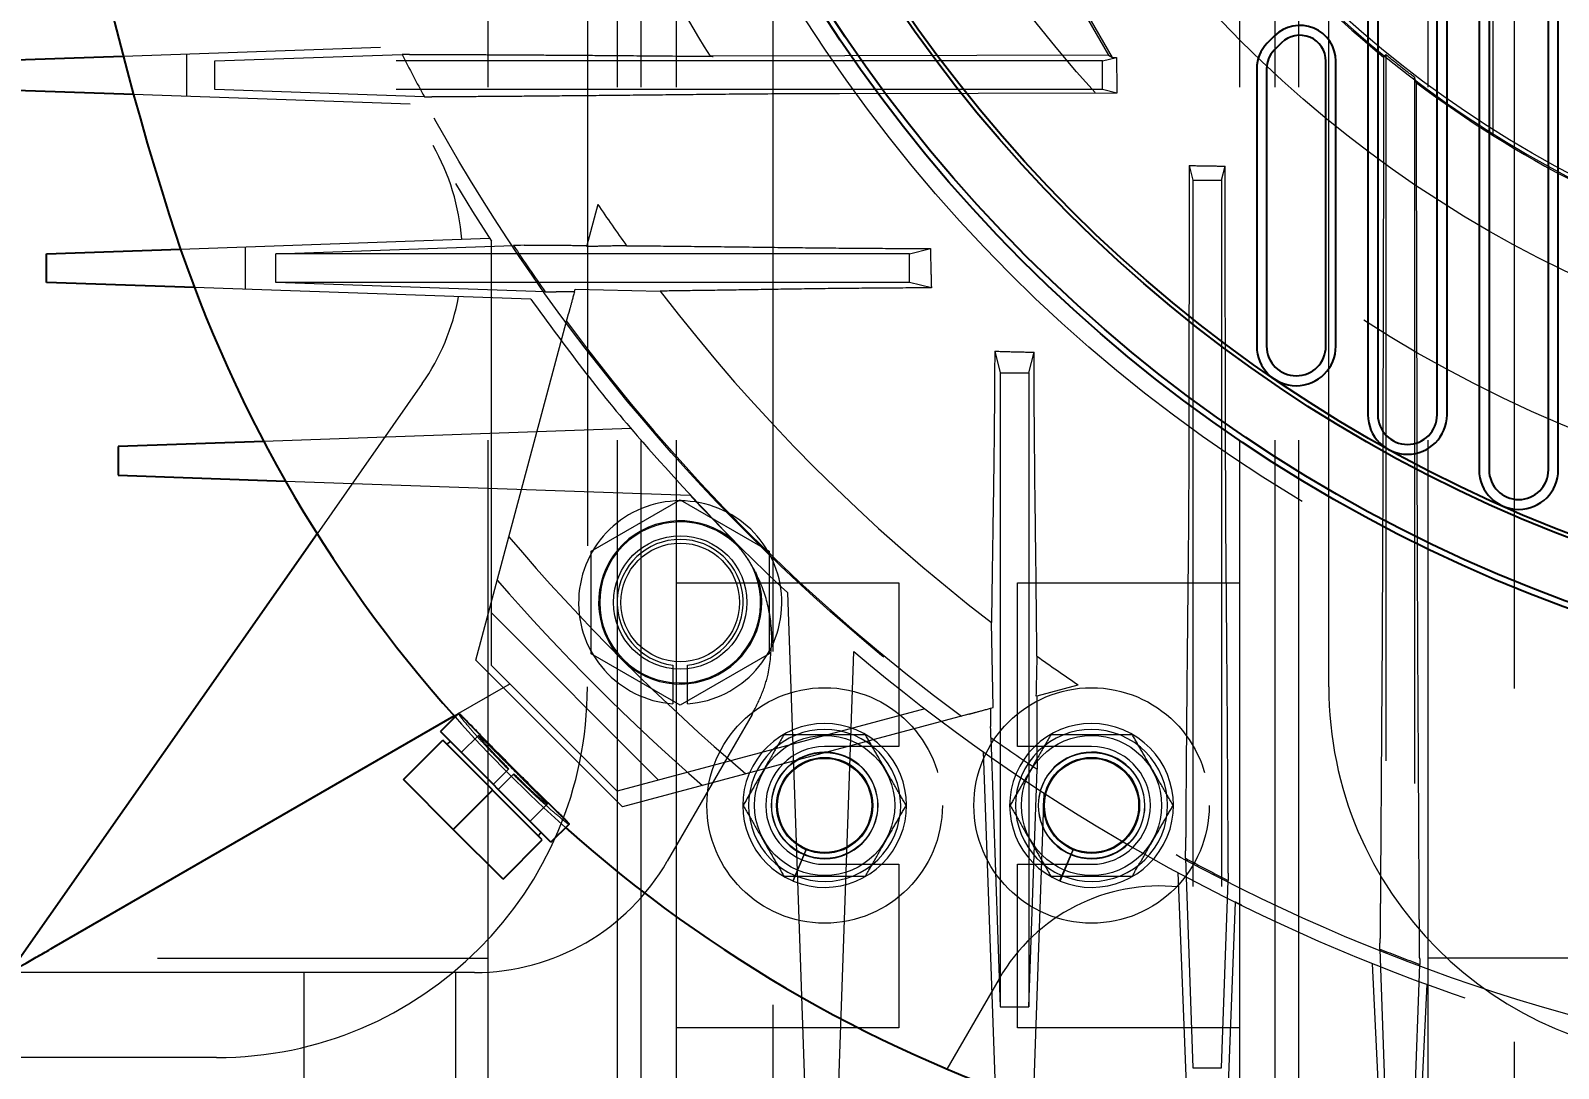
# Model space of a CAD drawing. Header units: millimetres. Extents: x 1293 to 41893, y 1011 to 26911.
# Drawn here: x 13190.9 to 13328.3, y 6488.5 to 6581.8 of the extents above; entities that cross this region are included whole.
import ezdxf

# ---------------------------------------------------------------- set-up
doc = ezdxf.new("R2010")
doc.units = ezdxf.units.MM
doc.header["$LTSCALE"] = 50
doc.linetypes.add('HIDDEN', pattern=[1.905, 1.27, -0.635])
doc.layers.add('CAPA_1', color=7, linetype='Continuous')
doc.styles.add('SLDTEXTSTYLE0', font='TXT', dxfattribs={"width": 0.75})
doc.dimstyles.new('SLDDIMSTYLE0', dxfattribs={"dimtxt": 100, "dimasz": 100, "dimexe": 0, "dimexo": 0.0625, "dimgap": 25, "dimtad": 2, "dimdec": 0, "dimlfac": 1.5, "dimrnd": 1e-09, "dimzin": 12, "dimdsep": 46, "dimtxsty": 'SLDTEXTSTYLE0', "dimsah": 1, "dimcen": 0.09, "dimadec": 0, "dimazin": 3, "dimtfac": 1, "dimtdec": 0, "dimtofl": 0, "dimtmove": 0, "dimatfit": 3, "dimfxl": 1, "dimfrac": 2, "dimtolj": 1, "dimtzin": 12, "dimarcsym": 0})

# ---------------------------------------------------------------- blocks, each defined once
blk = doc.blocks.new('_D_5')
at = {"layer": 'CAPA_1', "transparency": 16777216}
for p, q in [((11574.4, 7831.18), (17588.06, 7831.18)), ((17538.06, 7831.18), (17538.06, 4708.49)), ((16485.16, 4708.49), (17588.06, 4708.49))]:
    blk.add_line(p, q, dxfattribs=at)
for points in [[(17538.06, 7831.18), (17522.68, 7731.18), (17553.45, 7731.18)], [(17538.06, 4708.49), (17553.45, 4808.49), (17522.68, 4808.49)]]:
    blk.add_solid(points, dxfattribs=at)
at = {"layer": 'CAPA_1', "transparency": 16777216, "insert": (17409.15, 6122.06), "char_height": 100, "attachment_point": 1, "rotation": 90, "style": 'SLDTEXTSTYLE0'}
blk.add_mtext('4684', dxfattribs=at)
blk = doc.blocks.new('_D_15')
at = {"layer": 'CAPA_1', "transparency": 16777216}
for p, q in [((6530.12, 8742.38), (6530.12, 9415.65)), ((16745.16, 6492), (16745.16, 9415.65)), ((6530.12, 9365.65), (16745.16, 9365.65))]:
    blk.add_line(p, q, dxfattribs=at)
for points in [[(6530.12, 9365.65), (6630.12, 9350.26), (6630.12, 9381.03)], [(16745.16, 9365.65), (16645.16, 9381.03), (16645.16, 9350.26)]]:
    blk.add_solid(points, dxfattribs=at)
at = {"layer": 'CAPA_1', "transparency": 16777216, "insert": (11452.92, 9494.55), "char_height": 100, "attachment_point": 1, "style": 'SLDTEXTSTYLE0'}
blk.add_mtext('15323', dxfattribs=at)

msp = doc.modelspace()

# ---------------------------------------------------------------- linework, layer by layer
at = {"color": 1, "linetype": 'HIDDEN', "lineweight": 18}
for p, q in [((13232.0721537, 6481.4522048), (13232.0721537, 6830.7855382)), ((13243.7138204, 6481.4522048), (13243.7138204, 6830.7855382)), ((13245.8304871, 6481.4522048), (13245.8304871, 6830.7855382)), ((13249.0054871, 6481.4522048), (13249.0054871, 6830.7855382)), ((13299.6721537, 6481.4522048), (13299.6721537, 6830.7855382)), ((13302.8471537, 6481.4522048), (13302.8471537, 6830.7855382)), ((13304.9638204, 6481.4522048), (13304.9638204, 6830.7855382)), ((13316.6054871, 6481.4522048), (13316.6054871, 6830.7855382)), ((13241.0054871, 6789.4522048), (13241.0054871, 6522.7855382)), ((13307.6721537, 6522.7855382), (13307.6721537, 6789.4522048)), ((13269.9112171, 6610.671729), (13287.86471, 6579.5753672)), ((13322.4372125, 6572.4959458), (13322.4372125, 6592.1239633)), ((13288.2272102, 6579.3671552), (13281.6749945, 6590.7391384)), ((13257.6721537, 6589.4522048), (13257.6721537, 6462.7855382)), ((13324.3388204, 6586.1188715), (13324.3388204, 6422.7855382)), ((13199.2719262, 6579.4759108), (13222.4186201, 6580.2842111)), ((13204.971896, 6579.6749581), (13204.971896, 6575.8521891)), ((13207.5071282, 6579.0511586), (13224.3500173, 6579.6393253)), ((13207.5071282, 6576.4759886), (13207.5071282, 6579.0511586)), ((13287.3153991, 6579.0511586), (13207.5071282, 6579.0511586)), ((13252.3072078, 6579.4669978), (13252.0413753, 6579.4669978)), ((13287.86471, 6579.5753672), (13252.3072078, 6579.4669978)), ((13287.3153991, 6579.0511586), (13288.5726419, 6579.3666211)), ((13287.3153991, 6576.4759886), (13287.3153991, 6579.0511586)), ((13287.86471, 6579.5753672), (13288.2272102, 6579.3671552)), ((13312.7892378, 6579.6154906), (13312.7892378, 6484.2257332)), ((13226.3459749, 6575.8181216), (13207.5071282, 6576.4759886)), ((13287.3153991, 6576.4759886), (13207.5071282, 6576.4759886)), ((13288.625222, 6576.1473329), (13287.3153991, 6576.4759886)), ((13315.3644079, 6577.5790623), (13315.3644079, 6484.2257332)), ((13225.0721981, 6575.1502711), (13200.2030357, 6576.0187214)), ((13288.625222, 6576.1473329), (13263.6766261, 6576.1042179)), ((13295.1272488, 6569.6453062), (13295.0841338, 6544.6967102)), ((13295.1272488, 6569.6453062), (13295.4559045, 6568.3354832)), ((13298.0310745, 6568.3354832), (13298.346537, 6569.592726)), ((13298.3958294, 6542.3947247), (13298.346537, 6569.592726)), ((13295.4559045, 6568.3354832), (13295.4559045, 6488.5272124)), ((13295.4559045, 6568.3354832), (13298.0310745, 6568.3354832)), ((13298.0310745, 6568.3354832), (13298.0310745, 6488.5272124)), ((13241.9428101, 6566.1538536), (13240.9546999, 6562.4661759)), ((13204.419767, 6562.1387113), (13232.2121766, 6563.1092437)), ((13232.3793242, 6524.7131168), (13232.3793242, 6562.8526246)), ((13210.2304472, 6562.3416248), (13210.2304472, 6558.5188558)), ((13212.9797032, 6561.7178253), (13234.3570569, 6562.4643389)), ((13212.9797032, 6559.1426552), (13212.9797032, 6561.7178253)), ((13269.9820657, 6561.7178253), (13212.9797032, 6561.7178253)), ((13235.3110961, 6562.4737152), (13234.9943339, 6562.4680007)), ((13269.9820657, 6561.7178253), (13271.8436141, 6562.1849177)), ((13269.9820657, 6559.1426552), (13269.9820657, 6561.7178253)), ((13235.9339503, 6557.6212697), (13205.6734885, 6558.6779883)), ((13237.2181665, 6558.2962294), (13212.9797032, 6559.1426552)), ((13269.9820657, 6559.1426552), (13212.9797032, 6559.1426552)), ((13239.8341948, 6558.284394), (13239.8988447, 6558.5256707)), ((13239.8988447, 6558.5256707), (13247.5495017, 6558.3592009)), ((13271.9348203, 6558.6526777), (13269.9820657, 6559.1426552)), ((13237.8743374, 6558.2919079), (13238.2061394, 6558.2856683)), ((13230.9651106, 6525.1845213), (13239.3058135, 6556.3124483)), ((13277.6325936, 6552.9549045), (13278.1225711, 6551.0021499)), ((13280.6977412, 6551.0021499), (13281.1648336, 6552.8636982)), ((13278.1225711, 6551.0021499), (13278.1225711, 6493.9997873)), ((13278.1225711, 6551.0021499), (13280.6977412, 6551.0021499)), ((13280.6977412, 6551.0021499), (13280.6977412, 6493.9997873)), ((13226.1502647, 6550.043269), (13216.7005995, 6536.5477486)), ((13244.9325014, 6545.9951475), (13211.9128356, 6544.8420754)), ((13213.8625753, 6541.2836521), (13250.2368417, 6540.0134347)), ((13241.349887, 6534.9887732), (13249.349887, 6539.6075754)), ((13249.349887, 6539.6075754), (13257.349887, 6534.9887732)), ((13241.349887, 6525.7511689), (13241.349887, 6534.9887732)), ((13257.349887, 6534.9887732), (13257.349887, 6525.7511689)), ((13312.5026592, 6534.0773372), (13312.4765192, 6528.4883208)), ((13315.6631129, 6528.4324714), (13315.6462401, 6532.520009)), ((13249.0054871, 6532.1188715), (13269.0054871, 6532.1188715)), ((13258.9933506, 6531.2569258), (13260.7892378, 6479.8294449)), ((13269.0054871, 6532.1188715), (13269.0054871, 6517.4105382)), ((13279.6721537, 6517.4105382), (13279.6721537, 6532.1188715)), ((13279.6721537, 6532.1188715), (13299.6721537, 6532.1188715)), ((13232.3793242, 6529.427162), (13247.4108829, 6514.3956033)), ((13277.5055866, 6520.9189288), (13277.3391168, 6528.5695858)), ((13249.349887, 6521.1323668), (13241.349887, 6525.7511689)), ((13257.349887, 6525.7511689), (13249.349887, 6521.1323668)), ((13263.3644079, 6479.8294449), (13264.9750634, 6525.9525855)), ((13244.1644372, 6511.9851948), (13230.9651106, 6525.1845213)), ((13243.6930327, 6513.3994083), (13232.3793242, 6524.7131168)), ((13248.6832203, 6524.7426567), (13248.6832203, 6521.2610011)), ((13250.0165536, 6521.2610011), (13250.0165536, 6524.7426567)), ((13229.0262471, 6520.1617178), (13233.8689662, 6522.957663)), ((13281.4460918, 6521.974784), (13285.1337694, 6522.9628942)), ((13271.3595368, 6520.8126258), (13243.6930327, 6513.3994083)), ((13275.2923642, 6520.3258976), (13244.1644372, 6511.9851948)), ((13255.8115782, 6520.3088508), (13248.1836588, 6507.0969069)), ((13277.2643099, 6520.8542789), (13277.5055866, 6520.9189288)), ((13277.2718238, 6518.8944216), (13277.2655841, 6519.2262235)), ((13231.2452138, 6518.4406971), (13229.6717371, 6516.8672205)), ((13269.0054871, 6517.4105382), (13262.3388204, 6517.4105382)), ((13277.2761453, 6518.2382506), (13278.1225711, 6493.9997873)), ((13286.3388204, 6517.4105382), (13279.6721537, 6517.4105382)), ((13276.6011855, 6516.9540344), (13277.6579042, 6486.6935726)), ((13281.453631, 6516.3311803), (13281.4479166, 6516.0144181)), ((13232.5237345, 6514.0152231), (13233.9305491, 6515.4220378)), ((13232.995139, 6513.5438186), (13234.4019536, 6514.9506332)), ((13280.6977412, 6493.9997873), (13281.4442548, 6515.377141)), ((13281.1186272, 6485.4398511), (13282.0891596, 6513.2322607)), ((13235.8471364, 6510.6918212), (13237.420613, 6512.2652979)), ((13260.6732871, 6508.1901319), (13259.4637926, 6505.3371187)), ((13259.5172814, 6505.3146909), (13260.5015769, 6507.6883332)), ((13260.5015769, 6507.6883332), (13260.7042737, 6508.1771393)), ((13284.6732871, 6508.1901319), (13283.4637926, 6505.3371187)), ((13283.7199782, 6505.803497), (13284.5015769, 6507.6883332)), ((13284.5015769, 6507.6883332), (13284.7042737, 6508.1771393)), ((13262.3388204, 6506.8272048), (13269.0054871, 6506.8272048)), ((13269.0054871, 6506.8272048), (13269.0054871, 6492.1188715)), ((13279.6721537, 6492.1188715), (13279.6721537, 6506.8272048)), ((13279.6721537, 6506.8272048), (13286.3388204, 6506.8272048)), ((13294.7980374, 6507.366059), (13295.4559045, 6488.5272124)), ((13283.5172814, 6505.3146909), (13283.7199782, 6505.803497)), ((13295.1202747, 6481.1896075), (13294.130187, 6506.0922822)), ((13298.0310745, 6488.5272124), (13298.6192412, 6505.3701015)), ((13299.264127, 6503.4387042), (13298.3450134, 6480.3211697)), ((12916.6054871, 6498.3855382), (13232.0721537, 6498.3855382)), ((13312.2660477, 6499.2079384), (13312.7892378, 6484.2257332)), ((13632.0721537, 6498.3855382), (13316.6054871, 6498.3855382)), ((13230.8631508, 6497.0969069), (13189.0768228, 6497.0969069)), ((13215.5101562, 6497.0969069), (13215.5101562, 6481.4969069)), ((13229.1768228, 6481.4969069), (13229.1768228, 6497.0969069)), ((13312.6028182, 6476.9365658), (13311.6042457, 6497.9236677)), ((13315.3644079, 6484.2257332), (13315.8394355, 6497.828745)), ((13278.0260407, 6496.5444123), (13273.3381836, 6488.4248058)), ((13316.4842504, 6496.0580287), (13315.5455323, 6476.328894)), ((13278.1225711, 6493.9997873), (13280.6977412, 6493.9997873)), ((13269.0054871, 6492.1188715), (13249.0054871, 6492.1188715)), ((13299.6721537, 6492.1188715), (13279.6721537, 6492.1188715)), ((13207.6721537, 6489.4522048), (12941.0054871, 6489.4522048)), ((13295.4559045, 6488.5272124), (13298.0310745, 6488.5272124))]:
    msp.add_line(p, q, dxfattribs=at)
at = {"color": 7, "linetype": 'Continuous', "lineweight": 25}
for p, q in [((13321.1836588, 6598.3591725), (13321.1836588, 6542.29111)), ((13322.0768228, 6598.3591725), (13322.0768228, 6542.29111)), ((13327.4101562, 6542.29111), (13327.4101562, 6599.0258391)), ((13328.3033201, 6542.29111), (13328.3033201, 6599.0258391)), ((13317.4101562, 6547.2462939), (13317.4101562, 6589.0258391)), ((13318.3033201, 6547.2462939), (13318.3033201, 6589.0258391)), ((13311.1836588, 6588.3591725), (13311.1836588, 6547.2462939)), ((13312.0768228, 6588.3591725), (13312.0768228, 6547.2462939)), ((13302.7953447, 6581.3073173), (13302.128678, 6580.6406506)), ((13303.426907, 6580.6757549), (13302.7602403, 6580.0090883)), ((13187.1086165, 6579.0511586), (13199.2719262, 6579.4759108)), ((13307.4101562, 6553.411241), (13307.4101562, 6579.0258391)), ((13308.3033201, 6553.411241), (13308.3033201, 6579.0258391)), ((13301.1836588, 6578.3591725), (13301.1836588, 6553.411241)), ((13302.0768228, 6578.3591725), (13302.0768228, 6553.411241)), ((13200.2030357, 6576.0187214), (13187.1086165, 6576.4759886)), ((13192.3671677, 6561.7178253), (13204.419767, 6562.1387113)), ((13192.3671677, 6559.1426552), (13192.3671677, 6561.7178253)), ((13205.6734885, 6558.6779883), (13192.3671677, 6559.1426552)), ((13211.9128356, 6544.8420754), (13198.8093608, 6544.384492)), ((13198.8093608, 6544.384492), (13198.8093608, 6541.8093219)), ((13198.8093608, 6541.8093219), (13213.8625753, 6541.2836521)), ((13216.7005995, 6536.5477486), (13189.0768228, 6497.0969069)), ((13193.0768228, 6499.406308), (13229.0262471, 6520.1617178)), ((13229.448676, 6520.4153955), (13227.786119, 6518.7528386)), ((13237.7327544, 6508.8062032), (13227.786119, 6518.7528386)), ((13224.4627172, 6514.4394872), (13227.9982511, 6517.9750211)), ((13236.954937, 6509.0183352), (13227.9982511, 6517.9750211)), ((13228.6582174, 6517.8807402), (13228.3753747, 6517.5978975)), ((13228.9410601, 6509.9611442), (13224.4627172, 6514.4394872)), ((13228.9410601, 6509.9611442), (13232.476594, 6513.4966781)), ((13237.7327544, 6508.8062032), (13239.3953114, 6510.4687601)), ((13233.4194031, 6505.4828013), (13228.9410601, 6509.9611442)), ((13233.4194031, 6505.4828013), (13236.954937, 6509.0183352)), ((13236.5778134, 6509.3954588), (13236.8606561, 6509.6783015))]:
    msp.add_line(p, q, dxfattribs=at)
at = {"color": 1, "linetype": 'HIDDEN', "lineweight": 18, "flags": 128}
for points in [[(13224.9458711, 6579.6415405), (13224.6121355, 6579.640298), (13224.3500173, 6579.6393253)], [(13288.2272102, 6579.3671552), (13288.4206506, 6579.3668557), (13288.5726419, 6579.3666211)], [(13312.7892378, 6579.6154906), (13312.6828885, 6579.4950448), (13312.5993284, 6579.4004091)], [(13226.3459749, 6575.8181216), (13226.6855099, 6575.8166765), (13226.9524147, 6575.8155367)], [(13234.9943339, 6562.4680007), (13234.6373538, 6562.4659464), (13234.3570569, 6562.4643389)], [(13237.2181665, 6558.2962294), (13237.5854873, 6558.2938141), (13237.8743374, 6558.2919079)], [(13277.2761453, 6518.2382506), (13277.27373, 6518.6055714), (13277.2718238, 6518.8944216)], [(13281.4479166, 6516.0144181), (13281.4458623, 6515.6574379), (13281.4442548, 6515.377141)], [(13294.7980374, 6507.366059), (13294.7965924, 6507.7055941), (13294.7954525, 6507.9724988)], [(13298.6214564, 6505.9659552), (13298.6202139, 6505.6322196), (13298.6192412, 6505.3701015)], [(13312.2660477, 6499.2079384), (13312.265315, 6499.498187), (13312.2647375, 6499.7262929)], [(13315.8405543, 6498.3416194), (13315.8399269, 6498.0543853), (13315.8394355, 6497.828745)]]:
    msp.add_lwpolyline(points, dxfattribs=at)
at = {"color": 1, "linetype": 'HIDDEN', "lineweight": 18}
for centre, radius in [((13374.7434895, 6655.7635736), 168.6666667), ((13374.7434895, 6655.7635736), 135.4666667), ((13374.7434895, 6655.7635736), 118.7026667), ((13374.7434895, 6655.7635736), 106.0026667), ((13374.7434895, 6655.7635736), 98), ((13249.349887, 6530.3699711), 6), ((13249.349887, 6530.3699711), 5.3333333), ((13262.3388204, 6512.1188715), 10.5833333), ((13286.3388204, 6512.1188715), 10.5833333), ((13262.3388204, 6512.1188715), 6.3026787), ((13286.3388204, 6512.1188715), 6.3026787), ((13262.3388204, 6512.1188715), 4.7625), ((13262.3388204, 6512.1188715), 4.318), ((13262.3388204, 6512.1188715), 4.2333333), ((13286.3388204, 6512.1188715), 4.7625), ((13286.3388204, 6512.1188715), 4.318), ((13286.3388204, 6512.1188715), 4.2333333)]:
    msp.add_circle(centre, radius, dxfattribs=at)
at = {"color": 7, "linetype": 'Continuous', "lineweight": 25}
for radius in [133.8692317, 133.3333333, 127.9170962, 127.5598306]:
    msp.add_circle((13374.7434895, 6655.7635736), radius, dxfattribs=at)
at = {"color": 1, "linetype": 'HIDDEN', "lineweight": 18}
for centre, radius, start, end in [((13374.7434895, 6655.7635736), 98.3333333, 291.122021382, 248.877978618), ((13374.7434895, 6655.7635736), 170, 146.870377703, 213.129622297), ((13374.7434895, 6655.7635736), 80.3039158, 228.955398685, 256.803030834), ((13374.7434895, 6655.7635736), 144.4886719, 205.53768475, 211.873483993), ((13374.7434895, 6655.7635736), 98.4542008, 219.259668166, 230.861385904), ((13374.7434895, 6655.7635736), 168.5618511, 206.847038599, 208.312457044), ((13374.7434895, 6655.7635736), 98.4542008, 233.040076519, 242.912835076), ((13209.7672238, 6561.5147977), 20, 4.321564299, 29.738760895), ((13374.7434895, 6655.7635736), 160.2058749, 214.010238226, 215.627640083), ((13374.7434895, 6655.7635736), 168.5618511, 213.607562598, 215.326073413), ((13209.7672238, 6561.5147977), 20, 325, 349.436957621), ((13374.7434895, 6655.7635736), 160.2058749, 217.444669982, 232.555330018), ((13374.7434895, 6655.7635736), 168.5618511, 216.434523655, 233.565476345), ((13249.349887, 6530.3699711), 9.1333333, 274.185896344, 265.814103656), ((13374.7434895, 6655.7635736), 170, 222.912695672, 227.087304328), ((13249.349887, 6530.3699711), 7.3333333, 44.650775385, 21.851446791), ((13249.349887, 6530.3699711), 7.2376043, 40.556628699, 37.728680251), ((13374.7434895, 6655.7635736), 184.6666667, 220.31662153, 229.683367503), ((13249.349887, 6530.3699711), 5.6666667, 276.756327031, 263.243672969), ((13374.7434895, 6655.7635736), 188, 221.016674044, 228.983327669), ((13244.2645728, 6526.9755174), 13.3333333, 359.529186897, 13.432772633), ((13374.7434895, 6655.7635736), 170, 229.782073947, 310.217914116), ((13374.7434895, 6655.7635736), 160.2058749, 234.372359917, 235.989761774), ((13207.6721537, 6522.7855382), 33.3333333, 270, 0), ((13223.8689662, 6540.278171), 20, 300, 300.556737089), ((13341.0054871, 6522.7855382), 33.3333333, 180, 270), ((13321.6191889, 6602.639273), 124, 221.748413646, 228.251586354), ((13262.3388204, 6512.1188715), 7.366, 247.477326414, 247.026173882), ((13262.3388204, 6512.1188715), 6.8368333, 247.477326414, 247.026173882), ((13286.3388204, 6512.1188715), 7.366, 247.477326414, 247.026173882), ((13286.3388204, 6512.1188715), 6.8368333, 247.477326414, 247.026173882), ((13262.3388204, 6512.1188715), 5.2916667, 90, 270), ((13374.7434895, 6655.7635736), 168.5618511, 234.673926587, 236.392437402), ((13286.3388204, 6512.1188715), 5.2916667, 270, 90), ((13262.3388204, 6512.1188715), 4.7963667, 247.477326414, 247.026173882), ((13262.3388204, 6512.1188715), 4.2672, 247.477326414, 247.026173882), ((13286.3388204, 6512.1188715), 4.7963667, 247.477326414, 247.026173882), ((13286.3388204, 6512.1188715), 4.2672, 247.477326414, 247.026173882), ((13230.8631508, 6517.0969069), 20, 270, 330), ((13374.7434895, 6655.7635736), 168.5618511, 241.687542956, 243.152961401), ((13292.4597974, 6488.211079), 16.6666667, 84.068840058, 150), ((13292.4597974, 6488.211079), 16.6666667, 63.844713919, 65.906377598), ((13374.7434895, 6655.7635736), 168.5618511, 248.244292984, 249.54627988)]:
    msp.add_arc(centre, radius, start, end, dxfattribs=at)
at = {"color": 7, "linetype": 'Continuous', "lineweight": 25}
for centre, radius, start, end in [((13489.4101562, 6655.7635736), 300, 183.820426343, 197.568308631), ((13305.0768228, 6579.0258391), 3.2264973, 0, 135), ((13304.4101562, 6578.3591725), 3.2264973, 135, 180), ((13305.0768228, 6579.0258391), 2.3333333, 0, 135), ((13304.4101562, 6578.3591725), 2.3333333, 135, 180), ((13321.6191889, 6602.639273), 124, 197.568308631, 221.748413646), ((13304.7434895, 6553.411241), 3.5598306, 180, 359.9999824), ((13304.7434895, 6553.411241), 2.6666667, 180, 0), ((13314.7434895, 6547.2462939), 3.5598306, 180, 359.9999824), ((13314.7434895, 6547.2462939), 2.6666667, 180, 0), ((13324.7434895, 6542.29111), 3.5598306, 180, 359.9999824), ((13324.7434895, 6542.29111), 2.6666667, 180, 0), ((13321.6191889, 6602.639273), 124, 228.251586354, 252.431691369)]:
    msp.add_arc(centre, radius, start, end, dxfattribs=at)
at = {"color": 1, "linetype": 'HIDDEN', "lineweight": 18}
for points, knots in [([(13225.0119658, 6579.6421698), (13224.9979858, 6579.6419948), (13224.9730214, 6579.6416822), (13224.954167, 6579.6415838), (13224.9458711, 6579.6415405)], [0, 0, 0, 0, 0.5599973733, 1, 1, 1, 1]), ([(13225.0119658, 6579.6421698), (13225.2197025, 6579.6420543), (13225.6351973, 6579.6418231), (13227.012797, 6579.6373358), (13228.7410408, 6579.6303505), (13230.7012183, 6579.6212562), (13233.0333697, 6579.6091375), (13235.7369585, 6579.593468), (13238.777274, 6579.5739717), (13242.5039589, 6579.5475729), (13246.9740018, 6579.5125588), (13250.503844, 6579.4802981), (13252.2690574, 6579.4641651)], [0, 0, 0, 0, 0.1088436276, 0.2176984585, 0.3035197624, 0.3896004215, 0.4754515796, 0.5659504531, 0.6567052849, 0.7472471323, 0.8736026425, 1, 1, 1, 1]), ([(13252.0413753, 6579.4669978), (13252.0904988, 6579.4664069), (13252.1782091, 6579.4653519), (13252.2660476, 6579.46431), (13252.3046909, 6579.4638516)], [0, 0, 0, 0, 0.5600649991, 1, 1, 1, 1]), ([(13252.2690574, 6579.4641651), (13252.2757084, 6579.4641065), (13252.2875851, 6579.4640019), (13252.2994642, 6579.4638975), (13252.3046909, 6579.4638516)], [0, 0, 0, 0, 0.5600071531, 1, 1, 1, 1]), ([(13288.5726419, 6579.3666211), (13288.5823755, 6578.7656187), (13288.599757, 6577.6924001), (13288.6174411, 6576.6194368), (13288.625222, 6576.1473329)], [0, 0, 0, 0, 0.55999998701, 1, 1, 1, 1]), ([(13312.5993284, 6579.4004091), (13312.5925238, 6575.6183139), (13312.5789149, 6568.0542362), (13312.5550947, 6556.7214689), (13312.5298322, 6545.3954305), (13312.5117169, 6537.8500576), (13312.5026592, 6534.0773372)], [0, 0, 0, 0, 0.250004092, 0.5000007407, 0.7499981131, 1, 1, 1, 1]), ([(13315.3644079, 6577.5790623), (13314.8791021, 6577.9533985), (13314.0124608, 6578.6218744), (13313.1630094, 6579.3118783), (13312.7892378, 6579.6154906)], [0, 0, 0, 0, 0.559984597, 1, 1, 1, 1]), ([(13315.5472853, 6577.0931277), (13315.5131472, 6577.1836721), (13315.4521862, 6577.3453586), (13315.391229, 6577.5076528), (13315.3644079, 6577.5790623)], [0, 0, 0, 0, 0.56, 1, 1, 1, 1]), ([(13315.6462401, 6532.520009), (13315.6371224, 6536.2306748), (13315.6188872, 6543.6519525), (13315.593129, 6554.7910018), (13315.5687904, 6565.9360565), (13315.5544537, 6573.3740745), (13315.5472853, 6577.0931277)], [0, 0, 0, 0, 0.2500015165, 0.4999994119, 0.7499967321, 1, 1, 1, 1]), ([(13226.9524147, 6575.8155367), (13226.9633234, 6575.8154693), (13226.9828032, 6575.8153491), (13227.0087052, 6575.8150037), (13227.0201022, 6575.8148517)], [0, 0, 0, 0, 0.5599970975, 1, 1, 1, 1]), ([(13252.3756611, 6576.0362335), (13250.7120688, 6576.0178455), (13247.4038587, 6575.9812793), (13242.831411, 6575.9358429), (13238.6773002, 6575.8978546), (13235.0054184, 6575.8670172), (13231.897129, 6575.843604), (13229.4632909, 6575.8268571), (13227.7244679, 6575.8170541), (13227.2546105, 6575.815585), (13227.0201022, 6575.8148517)], [0, 0, 0, 0, 0.127193283, 0.2529358205, 0.3773101778, 0.5004884103, 0.6260475434, 0.7506998873, 0.8755729964, 1, 1, 1, 1]), ([(13263.6766261, 6576.1042179), (13261.7486982, 6576.098668), (13257.8971001, 6576.0875806), (13254.2147839, 6576.0533366), (13252.3756611, 6576.0362335)], [0, 0, 0, 0, 0.5005527221, 1, 1, 1, 1]), ([(13295.1272488, 6569.6453062), (13295.7281139, 6569.6354097), (13296.8010873, 6569.6177375), (13297.8743162, 6569.6003684), (13298.346537, 6569.592726)], [0, 0, 0, 0, 0.5599999589, 1, 1, 1, 1]), ([(13235.3110961, 6562.4737152), (13235.5452563, 6562.4759684), (13236.0140697, 6562.4804797), (13237.2667788, 6562.4816496), (13238.8725522, 6562.4773828), (13240.2584617, 6562.4699233), (13240.9546999, 6562.4661759)], [0, 0, 0, 0, 0.2482609253, 0.4970446869, 0.7473307412, 1, 1, 1, 1]), ([(13244.5249752, 6562.4412242), (13243.8531844, 6562.4266616), (13242.6535595, 6562.4006568), (13241.4539893, 6562.3722393), (13240.9261793, 6562.3597355)], [0, 0, 0, 0, 0.5600006607, 1, 1, 1, 1]), ([(13244.5249752, 6562.4412242), (13245.8690406, 6562.4295778), (13248.5790689, 6562.4060954), (13253.2961764, 6562.3541064), (13256.7319236, 6562.3088636), (13258.4652423, 6562.2860388)], [0, 0, 0, 0, 0.3277587796, 0.6608573932, 1, 1, 1, 1]), ([(13258.4652423, 6562.2860388), (13259.8945799, 6562.2696255), (13262.7621617, 6562.2366968), (13267.2460081, 6562.2033927), (13270.3083359, 6562.1910871), (13271.8436141, 6562.1849177)], [0, 0, 0, 0, 0.3313579456, 0.6647806569, 1, 1, 1, 1]), ([(13271.8436141, 6562.1849177), (13271.8590904, 6561.5234815), (13271.8867265, 6560.3423519), (13271.9201251, 6559.1689645), (13271.9348203, 6558.6526777)], [0, 0, 0, 0, 0.5600031008, 1, 1, 1, 1]), ([(13258.6627925, 6558.5248733), (13257.2966955, 6558.5027455), (13254.5854546, 6558.4588295), (13250.8429979, 6558.4030759), (13248.6421023, 6558.3737562), (13247.5495017, 6558.3592009)], [0, 0, 0, 0, 0.338365905, 0.6715419618, 1, 1, 1, 1]), ([(13271.9348203, 6558.6526777), (13270.4044476, 6558.6438713), (13267.3479045, 6558.6262826), (13262.893742, 6558.5842432), (13260.0714334, 6558.5446397), (13258.6627925, 6558.5248733)], [0, 0, 0, 0, 0.3343405913, 0.6677630743, 1, 1, 1, 1]), ([(13235.9339503, 6557.6212697), (13237.459649, 6555.5255611), (13240.5116869, 6551.3332642), (13246.3638618, 6544.1463657), (13250.9514726, 6539.3015305), (13253.7539486, 6536.3419215)], [0, 0, 0, 0, 0.2800355848, 0.5601887201, 1, 1, 1, 1]), ([(13239.8341948, 6558.284394), (13239.4861495, 6558.2833673), (13238.7918879, 6558.2813192), (13238.4010457, 6558.2842211), (13238.2061394, 6558.2856683)], [0, 0, 0, 0, 0.5013172046, 1, 1, 1, 1]), ([(13239.8341948, 6558.284394), (13239.7007135, 6557.7859148), (13239.4347854, 6556.7928195), (13239.3486925, 6556.4721563), (13239.3058135, 6556.3124483)], [0, 0, 0, 0, 0.5019449188, 1, 1, 1, 1]), ([(13277.6325936, 6552.9549045), (13277.6236722, 6551.4053544), (13277.6059673, 6548.3302072), (13277.5637508, 6543.8779188), (13277.5243403, 6541.0739119), (13277.5047891, 6539.6828766)], [0, 0, 0, 0, 0.3385470683, 0.6718608823, 1, 1, 1, 1]), ([(13277.6325936, 6552.9549045), (13278.2898774, 6552.9363338), (13279.4636389, 6552.9031708), (13280.6450083, 6552.8757596), (13281.1648336, 6552.8636982)], [0, 0, 0, 0, 0.5599807063, 1, 1, 1, 1]), ([(13281.2659547, 6539.4853265), (13281.2419876, 6541.630954), (13281.1935713, 6545.965383), (13281.1744762, 6550.549041), (13281.1648336, 6552.8636982)], [0, 0, 0, 0, 0.4950196669, 1, 1, 1, 1]), ([(13295.0841338, 6544.6967102), (13295.0784733, 6542.7563368), (13295.0672375, 6538.9047926), (13295.0330924, 6535.2227886), (13295.0161494, 6533.3957453)], [0, 0, 0, 0, 0.5037910466, 1, 1, 1, 1]), ([(13298.444081, 6533.2891415), (13298.4323632, 6534.7718345), (13298.4087723, 6537.7568472), (13298.4001626, 6540.8420038), (13298.3958294, 6542.3947247)], [0, 0, 0, 0, 0.4967124583, 1, 1, 1, 1]), ([(13277.5047891, 6539.6828766), (13277.4826614, 6538.3167796), (13277.4387454, 6535.6055387), (13277.3829918, 6531.8630821), (13277.3536721, 6529.6621864), (13277.3391168, 6528.5695858)], [0, 0, 0, 0, 0.338365905, 0.6715419618, 1, 1, 1, 1]), ([(13281.4211401, 6525.5450593), (13281.4094937, 6526.8891247), (13281.3860112, 6529.5991531), (13281.3340223, 6534.3162605), (13281.2887795, 6537.7520078), (13281.2659547, 6539.4853265)], [0, 0, 0, 0, 0.3277587796, 0.6608573932, 1, 1, 1, 1]), ([(13257.5979061, 6526.9755174), (13257.5385454, 6527.9358278), (13257.4191138, 6529.8679355), (13256.5050074, 6532.4506596), (13255.2743106, 6534.6432615), (13254.2571916, 6535.7796615), (13253.7539486, 6536.3419215)], [0, 0, 0, 0, 0.2797266269, 0.5627992581, 0.7836848847, 1, 1, 1, 1]), ([(13295.0161494, 6533.3957453), (13294.9977602, 6531.7321674), (13294.9611915, 6528.4239836), (13294.9207394, 6524.3516917), (13294.8901539, 6521.0620706), (13294.8673957, 6518.4643838), (13294.8443439, 6515.6834057), (13294.8235229, 6512.9170904), (13294.8067717, 6510.4834156), (13294.7969719, 6508.744544), (13294.7955015, 6508.2746924), (13294.7947676, 6508.0401863)], [0, 0, 0, 0, 0.1271802132, 0.2529100288, 0.3359930257, 0.4185141664, 0.5005385336, 0.6260842888, 0.7507249022, 0.8755850948, 1, 1, 1, 1]), ([(13298.6220857, 6506.0320499), (13298.622001, 6506.2800466), (13298.6218315, 6506.7765816), (13298.6149028, 6508.6530775), (13298.6037371, 6511.2820614), (13298.5859298, 6514.6494702), (13298.5619451, 6518.6355055), (13298.530609, 6523.1287701), (13298.4921208, 6528.0261696), (13298.4601493, 6531.5287856), (13298.444081, 6533.2891415)], [0, 0, 0, 0, 0.1246680832, 0.2496083763, 0.3741983518, 0.4994072719, 0.6238308824, 0.7491925716, 0.8739483984, 1, 1, 1, 1]), ([(13312.4765192, 6528.4883208), (13312.4625659, 6526.5977511), (13312.4347933, 6522.8347854), (13312.4031835, 6518.160331), (13312.3777231, 6514.3615012), (13312.3578536, 6511.3407956), (13312.3397265, 6508.5955938), (13312.3233786, 6506.1609737), (13312.308637, 6504.0708202), (13312.2953382, 6502.3531151), (13312.2840217, 6501.0464021), (13312.2739883, 6500.1326988), (13312.2686695, 6499.8984887), (13312.2660093, 6499.7813475)], [0, 0, 0, 0, 0.125299107, 0.2493937327, 0.3328573215, 0.4160609899, 0.4990478685, 0.5824739846, 0.6657617843, 0.7490069241, 0.8327101235, 0.9163292167, 1, 1, 1, 1]), ([(13315.8394318, 6498.3971147), (13315.8371077, 6498.5198114), (13315.8324618, 6498.7650773), (13315.8238659, 6499.7238922), (13315.8139575, 6501.0960302), (13315.8032843, 6502.9005578), (13315.7911889, 6505.0962428), (13315.7777225, 6507.6531355), (13315.7629098, 6510.5350691), (13315.7465192, 6513.7041575), (13315.725612, 6517.6799083), (13315.6984978, 6522.5588628), (13315.6749388, 6526.4694611), (13315.6631129, 6528.4324714)], [0, 0, 0, 0, 0.0836173035, 0.1671477363, 0.2507212238, 0.3340987091, 0.4174101636, 0.5007471051, 0.5839854208, 0.6673087921, 0.7507578859, 0.8748874721, 1, 1, 1, 1]), ([(13255.8115782, 6520.3088508), (13256.1108946, 6520.8844973), (13256.7109859, 6522.0385953), (13257.4165093, 6524.267285), (13257.5293133, 6525.9514353), (13257.5979061, 6526.9755174)], [0, 0, 0, 0, 0.2805905498, 0.5625483142, 1, 1, 1, 1]), ([(13281.4211401, 6525.5450593), (13281.4065774, 6524.8732685), (13281.3805727, 6523.6736436), (13281.3521551, 6522.4740734), (13281.3396514, 6521.9462634)], [0, 0, 0, 0, 0.5600006643, 1, 1, 1, 1]), ([(13281.453631, 6516.3311803), (13281.4558843, 6516.5653404), (13281.4603956, 6517.0341538), (13281.4615655, 6518.2868629), (13281.4572986, 6519.8926364), (13281.4498392, 6521.2785458), (13281.4460918, 6521.974784)], [0, 0, 0, 0, 0.2482609253, 0.4970446869, 0.7473307412, 1, 1, 1, 1]), ([(13229.4148918, 6520.3816113), (13229.4161247, 6520.369178), (13229.4186713, 6520.3434968), (13229.5148391, 6520.2012192), (13229.713681, 6519.9401493), (13230.067167, 6519.5060461), (13230.5594358, 6518.9299453), (13231.082841, 6518.3360071), (13231.5756553, 6517.7908208), (13232.1915436, 6517.1229442), (13232.9519594, 6516.3177975), (13233.5764671, 6515.6824663), (13233.8810827, 6515.3725713)], [0, 0, 0, 0, 0.07821793, 0.161561799, 0.2500332293, 0.3749088562, 0.4999347617, 0.590736251, 0.6740504329, 0.7498768542, 0.8779976269, 1, 1, 1, 1]), ([(13275.2923642, 6520.3258976), (13275.4520721, 6520.3687766), (13275.7727354, 6520.4548695), (13276.7658307, 6520.7207976), (13277.2643099, 6520.8542789)], [0, 0, 0, 0, 0.4980550812, 1, 1, 1, 1]), ([(13277.2643099, 6520.8542789), (13277.2632831, 6520.5062336), (13277.261235, 6519.811972), (13277.264137, 6519.4211298), (13277.2655841, 6519.2262235)], [0, 0, 0, 0, 0.5013172046, 1, 1, 1, 1]), ([(13233.9305491, 6515.4220378), (13233.5540256, 6515.8074303), (13232.8011436, 6516.5780464), (13231.9064894, 6517.5536652), (13231.3042258, 6518.2483209), (13231.2436918, 6518.3553855), (13231.2134283, 6518.4089116)], [0, 0, 0, 0, 0.2501387688, 0.500167921, 0.7501126908, 1, 1, 1, 1]), ([(13231.2134283, 6518.4089116), (13231.2297109, 6518.4023559), (13231.2623022, 6518.3892338), (13231.4309273, 6518.2363876), (13231.6371416, 6518.0389728), (13231.8615451, 6517.8190701), (13232.1528028, 6517.52987), (13232.5701467, 6517.1114357), (13233.1221575, 6516.5564892), (13233.7445902, 6515.9311121), (13234.3279857, 6515.3465513), (13234.9123226, 6514.7633888), (13235.4681692, 6514.2101384), (13235.9409605, 6513.739868), (13236.2703597, 6513.4117285), (13236.6017972, 6513.0806632), (13236.9178022, 6512.7614309), (13237.3008396, 6512.3659959), (13237.3533067, 6512.2869962), (13237.3888275, 6512.2335124)], [0, 0, 0, 0, 0.06244365307, 0.12498757336, 0.16389803711, 0.20560860257, 0.25011900144, 0.30062759378, 0.37520328786, 0.44476953296, 0.50039442096, 0.55595288282, 0.62548346923, 0.67788731183, 0.71959639285, 0.75059896392, 0.8162305774, 0.87558597689, 1, 1, 1, 1]), ([(13258.6724311, 6518.4688715), (13258.3542563, 6517.9177119), (13257.7110073, 6516.8034413), (13256.7579762, 6515.1525492), (13255.8469708, 6513.5744564), (13255.2884874, 6512.6070212), (13255.0066871, 6512.1188715)], [0, 0, 0, 0, 0.2646176718, 0.5349733347, 0.7653562273, 1, 1, 1, 1]), ([(13266.0052097, 6518.4688715), (13265.6988606, 6518.4688715), (13264.794887, 6518.4688715), (13263.2383881, 6518.4688715), (13261.0613984, 6518.4688715), (13259.5575925, 6518.4688715), (13258.6724311, 6518.4688715)], [0, 0, 0, 0, 0.1280647744, 0.377893031, 0.6338190398, 1, 1, 1, 1]), ([(13269.6709537, 6512.1188715), (13269.3527895, 6512.6700128), (13268.7095612, 6513.7842476), (13267.7565408, 6515.4351212), (13266.8455258, 6517.0132306), (13266.2870207, 6517.9807032), (13266.0052097, 6518.4688715)], [0, 0, 0, 0, 0.2646061211, 0.5349506065, 0.7653448938, 1, 1, 1, 1]), ([(13282.6724311, 6518.4688715), (13282.3542563, 6517.9177119), (13281.7110073, 6516.8034413), (13280.7579762, 6515.1525492), (13279.8469708, 6513.5744564), (13279.2884874, 6512.6070212), (13279.0066871, 6512.1188715)], [0, 0, 0, 0, 0.2646176718, 0.5349733347, 0.76535622725, 1, 1, 1, 1]), ([(13290.0052097, 6518.4688715), (13289.6988606, 6518.4688715), (13288.794887, 6518.4688715), (13287.2383881, 6518.4688715), (13285.0613984, 6518.4688715), (13283.5575925, 6518.4688715), (13282.6724311, 6518.4688715)], [0, 0, 0, 0, 0.1280647744, 0.377893031, 0.6338190398, 1, 1, 1, 1]), ([(13293.6709537, 6512.1188715), (13293.3527895, 6512.6700128), (13292.7095612, 6513.7842476), (13291.7565408, 6515.4351212), (13290.8455258, 6517.0132306), (13290.2870207, 6517.9807032), (13290.0052097, 6518.4688715)], [0, 0, 0, 0, 0.2646061211, 0.5349506065, 0.7653448938, 1, 1, 1, 1]), ([(13234.3524872, 6514.9011668), (13234.5572006, 6514.6993083), (13234.9735323, 6514.2887825), (13235.6019024, 6513.6852418), (13236.191903, 6513.1293736), (13236.7556606, 6512.6099237), (13237.3031633, 6512.1150011), (13237.903709, 6511.5844998), (13238.486551, 6511.0868114), (13238.9711785, 6510.6923017), (13239.2848044, 6510.4568234), (13239.3367499, 6510.4420314), (13239.3615272, 6510.4349759)], [0, 0, 0, 0, 0.0807049165, 0.1641320503, 0.2502885283, 0.3228374784, 0.4062151864, 0.5004179667, 0.6249853149, 0.7502372877, 0.8808667518, 1, 1, 1, 1]), ([(13237.3888275, 6512.2335124), (13237.3353054, 6512.2637731), (13237.2282391, 6512.3243069), (13236.5335303, 6512.9266172), (13235.557861, 6513.8213242), (13234.7872819, 6514.5741717), (13234.4019536, 6514.9506332)], [0, 0, 0, 0, 0.2498763701, 0.4998549528, 0.7499023914, 1, 1, 1, 1]), ([(13255.0066871, 6512.1188715), (13255.3248513, 6511.5677302), (13255.9680796, 6510.4534954), (13256.9211, 6508.8026218), (13257.832115, 6507.2245124), (13258.39062, 6506.2570398), (13258.6724311, 6505.7688715)], [0, 0, 0, 0, 0.2646061211, 0.5349506065, 0.7653448938, 1, 1, 1, 1]), ([(13266.0052097, 6505.7688715), (13266.3233845, 6506.3200311), (13266.9666335, 6507.4343018), (13267.9196646, 6509.0851939), (13268.83067, 6510.6632866), (13269.3891534, 6511.6307218), (13269.6709537, 6512.1188715)], [0, 0, 0, 0, 0.2646176718, 0.5349733347, 0.7653562273, 1, 1, 1, 1]), ([(13279.0066871, 6512.1188715), (13279.3248513, 6511.5677302), (13279.9680796, 6510.4534954), (13280.9211, 6508.8026218), (13281.832115, 6507.2245124), (13282.39062, 6506.2570398), (13282.6724311, 6505.7688715)], [0, 0, 0, 0, 0.2646061211, 0.5349506065, 0.7653448938, 1, 1, 1, 1]), ([(13290.0052097, 6505.7688715), (13290.3233845, 6506.3200311), (13290.9666335, 6507.4343018), (13291.9196646, 6509.0851939), (13292.83067, 6510.6632866), (13293.3891534, 6511.6307218), (13293.6709537, 6512.1188715)], [0, 0, 0, 0, 0.2646176718, 0.5349733347, 0.76535622725, 1, 1, 1, 1]), ([(13294.7954525, 6507.9724988), (13294.7953852, 6507.9834075), (13294.7952649, 6508.0028873), (13294.7949196, 6508.0287893), (13294.7947676, 6508.0401863)], [0, 0, 0, 0, 0.5599970975, 1, 1, 1, 1]), ([(13258.6724311, 6505.7688715), (13259.5575947, 6505.7688715), (13261.0459042, 6505.7688715), (13263.2221692, 6505.7688715), (13264.7795578, 6505.7688715), (13265.6988656, 6505.7688715), (13266.0052097, 6505.7688715)], [0, 0, 0, 0, 0.3661794341, 0.6156922034, 0.8719357593, 1, 1, 1, 1]), ([(13282.6724311, 6505.7688715), (13283.5575947, 6505.7688715), (13285.0459042, 6505.7688715), (13287.2221692, 6505.7688715), (13288.7795578, 6505.7688715), (13289.6988656, 6505.7688715), (13290.0052097, 6505.7688715)], [0, 0, 0, 0, 0.3661794341, 0.6156922034, 0.8719357593, 1, 1, 1, 1]), ([(13298.6220857, 6506.0320499), (13298.6219107, 6506.0180699), (13298.6215981, 6505.9931055), (13298.6214997, 6505.9742512), (13298.6214564, 6505.9659552)], [0, 0, 0, 0, 0.5599973733, 1, 1, 1, 1]), ([(13312.2660093, 6499.7813475), (13312.2656988, 6499.7710996), (13312.2651444, 6499.7527999), (13312.2648618, 6499.7343922), (13312.2647375, 6499.7262929)], [0, 0, 0, 0, 0.56, 1, 1, 1, 1]), ([(13315.8405543, 6498.3416194), (13315.8404129, 6498.3519529), (13315.8401605, 6498.3704056), (13315.8396545, 6498.3889536), (13315.8394318, 6498.3971147)], [0, 0, 0, 0, 0.56, 1, 1, 1, 1])]:
    msp.add_open_spline(points, degree=3, knots=knots, dxfattribs=at)
at = {"color": 7, "linetype": 'Continuous', "lineweight": 25}
for points, knots in [([(13239.3615272, 6510.4349759), (13239.3586701, 6510.4481023), (13239.352918, 6510.4745301), (13239.2315011, 6510.6147251), (13239.0505462, 6510.8047003), (13238.8310499, 6511.0258876), (13238.5934283, 6511.2612816), (13238.293686, 6511.5551715), (13237.9649766, 6511.8754029), (13237.58627, 6512.2430425), (13237.1685307, 6512.6487566), (13236.7168111, 6513.0884085), (13236.1047029, 6513.6859401), (13235.3379901, 6514.4397975), (13234.5326513, 6515.2400242), (13233.9142019, 6515.8604344), (13233.4438637, 6516.3349137), (13232.960764, 6516.8248597), (13232.5142485, 6517.2800864), (13232.0664725, 6517.7387967), (13231.627708, 6518.1896069), (13231.2224873, 6518.6068428), (13230.7334095, 6519.110627), (13230.2410713, 6519.6150438), (13229.787834, 6520.0697157), (13229.491911, 6520.3490714), (13229.4403955, 6520.3708362), (13229.4148918, 6520.3816113)], [0, 0, 0, 0, 0.0411058025, 0.0827590485, 0.1249619788, 0.1527079248, 0.1828007099, 0.2152403413, 0.2500267103, 0.2760489526, 0.3126866765, 0.34892712, 0.3752032241, 0.4406931469, 0.5002055144, 0.5292100464, 0.5597196645, 0.5917344103, 0.6252542887, 0.6514677697, 0.6876580257, 0.7242399285, 0.7502485292, 0.8173418296, 0.8750938966, 0.9381629937, 1, 1, 1, 1]), ([(13189.0768228, 6497.0969069), (13189.1073623, 6497.1145389), (13189.171596, 6497.1516243), (13189.6966885, 6497.4547866), (13190.5670607, 6497.9572962), (13191.7423928, 6498.6358745), (13192.6396149, 6499.1538859), (13193.0768228, 6499.406308)], [0, 0, 0, 0, 0.1644131003, 0.3458099267, 0.5408998342, 0.7762847992, 1, 1, 1, 1])]:
    msp.add_open_spline(points, degree=3, knots=knots, dxfattribs=at)

# ---------------------------------------------------------------- dimensions: what is measured, and where the dimension line sits
at = {"layer": 'CAPA_1'}
dim = msp.add_linear_dim(base=(16745.1618891, 9365.6463094), p1=(6530.1246702, 8678.8772747), p2=(16745.1618891, 6428.5014528), dimstyle='SLDDIMSTYLE0', dxfattribs=at)
dim.commit()
dim.dimension.update_dxf_attribs({"geometry": '_D_15', "text_midpoint": (11637.6432797, 9365.6463094), "dimtype": 160})
dim = msp.add_linear_dim(base=(17538.0605071, 4708.4929069), p1=(11510.8968592, 7831.1769069), p2=(16421.6646746, 4708.4929069), angle=90, dimstyle='SLDDIMSTYLE0', dxfattribs=at)
dim.commit()
dim.dimension.update_dxf_attribs({"geometry": '_D_5', "text_midpoint": (17538.0605071, 6269.8349069), "dimtype": 160})

doc.saveas('drawing.dxf')
